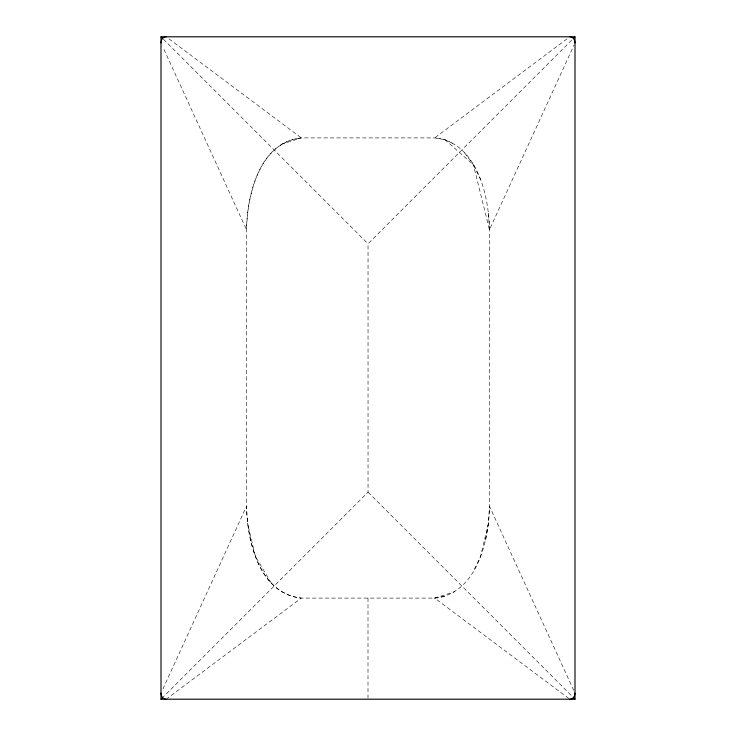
<?xml version="1.0" encoding="UTF-8"?>
<svg xmlns="http://www.w3.org/2000/svg" width="736" height="736" viewBox="0 0 736 736"><rect width="100%" height="100%" fill="white"/><g stroke="black" fill="none" stroke-linecap="round" stroke-linejoin="round"><path stroke-width="0.55" stroke-dasharray="3.68 2.76" d="M485.613 540.04L488.548 522.937L489.458 506.221L489.458 229.779C488.87 194.773 476.726 142.241 434.691 137.908L301.309 137.908C259.274 142.241 247.13 194.773 246.542 229.779L246.542 506.221C247.13 541.227 259.274 593.759 301.309 598.092L434.691 598.092C476.726 593.759 488.87 541.227 489.458 506.221L574.043 691.067M488.548 522.937L480.534 556.49L473.423 571.182M162.914 688.979L246.542 506.221C247.351 541.356 259.33 593.326 301.309 598.092L167.136 698.51M464.664 152.886L473.423 164.818L489.458 229.779L574.043 44.997M161.81 698.39L368.037 492.163L368.037 243.763L572.571 39.229M168.976 38.861L301.309 137.908C259.33 142.674 247.351 194.644 246.542 229.779L162.914 47.086M567.024 38.861L434.691 137.908L444.654 139.444L454.848 144.357M281.152 144.357L301.309 137.908M568.864 698.51L434.691 598.092L454.848 591.643M434.691 598.092L444.654 596.556M444.654 139.444L473.423 164.818L480.534 179.51M163.438 39.229L368.037 243.763M368.037 492.163L573.381 697.572M271.336 583.114L255.466 556.49L247.452 522.937M488.548 213.063L489.458 229.779M368 598.092L368 698.05"/><path stroke-width="1.1" d="M161 42.909L161.561 39.992L162.858 38.116A4.793 4.793 0 0 1 165.195 36.901L166.216 36.8M575 693.156L574.439 696.044L573.142 697.903A4.812 4.812 0 0 1 570.805 699.099L569.784 699.2M573.381 38.419L575 36.8L575 699.2L161 699.2L161 36.8L575 36.8M161 699.2L162.628 697.572M569.784 36.8L570.805 36.901A4.793 4.793 0 0 1 573.142 38.116L574.439 39.992L575 42.909M166.216 699.2L165.195 699.099A4.812 4.812 0 0 1 162.849 697.903L161.561 696.044L161 693.156M161 36.8L162.628 38.419M573.381 697.572L575 699.2"/></g></svg>
